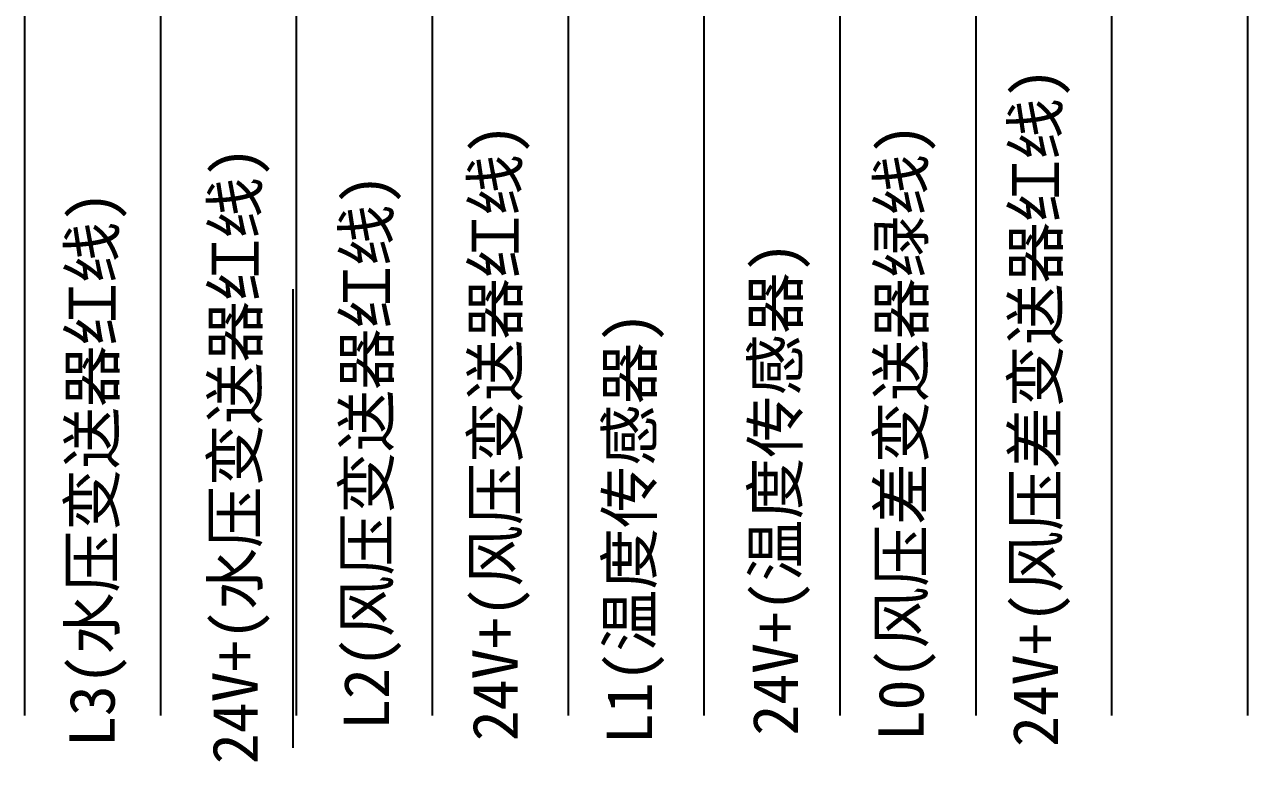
# Model space of a CAD drawing. Extents: x -1351 to 773, y -193 to 951.
# Drawn here: x 658.6 to 766.6, y -193.1 to -128 of the extents above; entities that cross this region are included whole.
import ezdxf

# ---------------------------------------------------------------- set-up
doc = ezdxf.new("R2010")
doc.units = 0
doc.header["$LTSCALE"] = 10
doc.header["$MEASUREMENT"] = 0
doc.layers.add('器件名称', color=7, linetype='CONTINUOUS')
doc.layers.add('线号', color=50, linetype='CONTINUOUS')

msp = doc.modelspace()

# ---------------------------------------------------------------- linework, layer by layer
at = {"layer": '器件名称', "color": 7, "linetype": 'Continuous'}
for p, q in [((658.61, -68.98), (658.61, -188.98)), ((670.61, -68.98), (670.61, -188.98)), ((682.61, -68.98), (682.61, -188.98)), ((694.61, -68.98), (694.61, -188.98)), ((706.61, -68.98), (706.61, -188.98)), ((718.61, -68.98), (718.61, -188.98)), ((730.61, -68.98), (730.61, -188.98)), ((742.61, -68.98), (742.61, -188.98)), ((754.61, -68.98), (754.61, -188.98)), ((766.61, -68.98), (766.61, -188.98)), ((682.3, -151.36), (682.3, -191.86))]:
    msp.add_line(p, q, dxfattribs=at)

# ---------------------------------------------------------------- texts
at = {"layer": '线号', "linetype": 'Continuous', "char_height": 4, "attachment_point": 1, "rotation": 90}
for s, insert, width in [('24V+{\\fSimSun|b0|i0|c134|p2;(风压差变送器红线})', (745.88, -191.77), 78.4796), ('24V+{\\fSimSun|b0|i0|c134|p2;(风压变送器红线})', (698.17, -191.26), 78.4796), ('{\\fSimSun|b0|i0|c134|p2;L0(风压差变送器绿线})', (734.01, -191.26), 60.1432), ('24V+{\\fSimSun|b0|i0|c134|p2;(水压变送器红线})', (675.2, -193.28), 78.4796), ('{\\fSimSun|b0|i0|c134|p2;L2(风压变送器红线})', (686.81, -190.26), 60.1432), ('{\\fSimSun|b0|i0|c134|p2;L3(水压变送器红线})', (662.58, -191.77), 60.1432), ('24V+{\\fSimSun|b0|i0|c134|p2;(温度传感器})', (722.91, -190.76), 78.4796), ('{\\fSimSun|b0|i0|c134|p2;L1(温度传感器})', (710.03, -191.52), 60.1432)]:
    msp.add_mtext(s, dxfattribs=dict(at, insert=insert, width=width))

doc.saveas('drawing.dxf')
